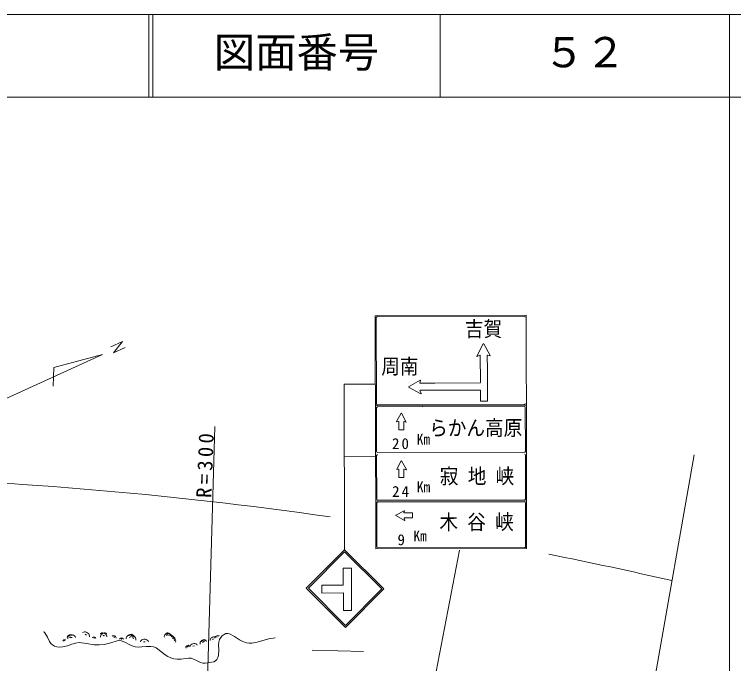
# Model space of a CAD drawing. Units: millimetres, scale not verified. Extents: x 40000 to 680000, y 20000 to 380000.
# Drawn here: x 492496 to 579500, y 301498 to 380000 of the extents above; entities that cross this region are included whole.
import ezdxf
from ezdxf.enums import TextEntityAlignment as Align

# ---------------------------------------------------------------- set-up
doc = ezdxf.new("R2010")
doc.units = ezdxf.units.MM
doc.header["$LTSCALE"] = 1000
for name, color, linetype, lineweight in [('S-BGD', 7, 'Continuous', 13), ('S-BGD-HTXT', 7, 'Continuous', 13), ('S-TTL', 2, 'Continuous', 13), ('S-TTL-TXT', 7, 'Continuous', 13)]:
    doc.layers.add(name, color=color, linetype=linetype, lineweight=lineweight)
doc.styles.add('ＭＳ ゴシック', font='')
doc.styles.get('ＭＳ ゴシック').set_extended_font_data('MS Gothic')

msp = doc.modelspace()

# ---------------------------------------------------------------- linework, layer by layer
at = {"layer": 'S-BGD'}
for p, q in [((536157, 343569), (554397, 343611)), ((536195, 326889), (536157, 343569)), ((536278, 343329), (536302, 332889)), ((554157, 343490), (536397, 343450)), ((554397, 343611), (554435, 326931)), ((504160, 339808), (505564, 340447)), ((505564, 340447), (504487, 339077)), ((504487, 339077), (505894, 339726)), ((549218, 340171), (548425, 338679)), ((550056, 338768), (549271, 340172)), ((503156, 338872), (480399, 328522)), ((503156, 338872), (497280, 337298)), ((548464, 338637), (548792, 338779)), ((548834, 338752), (548876, 335496)), ((549715, 336966), (549692, 338775)), ((549730, 338804), (550022, 338724)), ((497280, 337298), (497198, 335064)), ((549723, 333220), (549715, 336966)), ((532390, 335277), (536176, 335285)), ((532390, 335277), (532436, 315256)), ((541565, 335766), (540163, 334981)), ((541529, 335440), (541609, 335731)), ((543365, 335425), (541558, 335402)), ((548877, 335438), (543365, 335425)), ((540163, 334928), (541653, 334136)), ((541695, 334175), (541554, 334503)), ((541581, 334545), (543367, 334568)), ((548863, 334581), (543367, 334568)), ((548866, 333218), (548863, 334581)), ((536182, 332649), (554422, 332691)), ((536315, 327129), (536303, 332409)), ((536422, 332770), (554182, 332811)), ((536422, 332530), (554182, 332571)), ((541875, 332646), (541875, 332668)), ((549723, 333220), (548866, 333218)), ((554303, 332451), (554315, 327171)), ((538731, 330757), (539277, 331768)), ((539315, 331768), (539897, 330711)), ((538964, 330786), (538756, 330726)), ((538994, 329762), (538991, 330765)), ((539604, 330758), (539606, 329763)), ((539870, 330681), (539634, 330778)), ((515436, 284482), (516764, 330159)), ((538994, 329762), (539606, 329763)), ((532410, 326557), (536196, 326565)), ((536209, 321129), (536195, 326889)), ((536328, 321369), (536316, 326649)), ((554195, 327051), (536435, 327010)), ((554316, 326691), (554328, 321411)), ((554435, 326931), (554449, 321171)), ((566086, 277803), (574723, 326723)), ((538744, 324997), (539290, 326008)), ((539328, 326008), (539910, 324951)), ((538977, 325026), (538769, 324966)), ((539007, 324002), (539005, 325005)), ((539617, 324998), (539620, 324003)), ((539883, 324921), (539647, 325018)), ((539007, 324002), (539620, 324003)), ((554449, 321171), (536209, 321129)), ((536209, 321129), (554449, 321171)), ((536222, 315369), (536209, 321129)), ((554208, 321291), (536448, 321250)), ((536449, 321010), (554209, 321051)), ((554449, 321171), (554462, 315411)), ((536341, 315609), (536329, 320889)), ((554329, 320931), (554341, 315651)), ((539647, 319988), (538639, 319437)), ((538639, 319399), (539699, 318822)), ((539619, 319755), (539679, 319963)), ((540643, 319730), (539640, 319728)), ((540643, 319730), (540645, 319117)), ((539729, 318849), (539630, 319085)), ((539650, 319115), (540645, 319117)), ((527803, 310601), (532436, 315256)), ((532436, 315001), (528057, 310602)), ((532436, 315256), (537190, 310523)), ((536935, 310523), (532436, 315001)), ((554462, 315411), (536222, 315369)), ((554222, 315531), (536462, 315490)), ((541906, 292185), (546343, 315206)), ((532264, 310990), (532282, 313055)), ((532282, 313055), (533281, 313058)), ((533292, 307906), (533281, 313058)), ((529677, 310984), (532264, 310990)), ((529679, 310031), (529677, 310984)), ((532557, 305869), (527803, 310601)), ((528057, 310602), (532556, 306124)), ((529679, 310031), (532312, 310037)), ((532289, 310037), (532294, 307904)), ((532556, 306124), (536935, 310523)), ((537190, 310523), (532557, 305869)), ((532294, 307904), (533292, 307906)), ((496119, 305298), (496056, 305386)), ((496176, 305218), (496119, 305298)), ((496490, 304712), (496176, 305218)), ((496753, 304174), (496490, 304712)), ((498867, 304693), (498926, 304801)), ((498926, 304801), (499044, 304901)), ((498944, 304556), (498958, 304654)), ((498961, 304479), (498944, 304556)), ((498958, 304654), (498989, 304733)), ((498989, 304733), (499054, 304807)), ((499044, 304901), (499163, 304962)), ((499054, 304807), (499131, 304869)), ((499131, 304869), (499222, 304921)), ((499163, 304962), (499315, 304981)), ((499269, 304726), (499166, 304644)), ((499222, 304921), (499311, 304935)), ((499483, 304664), (499277, 304674)), ((499311, 304935), (499401, 304923)), ((499315, 304981), (499469, 304973)), ((499401, 304923), (499473, 304891)), ((499469, 304973), (499630, 304940)), ((499630, 304940), (499750, 304865)), ((499750, 304865), (499842, 304757)), ((499842, 304757), (499893, 304644)), ((500743, 305244), (500841, 305306)), ((500841, 305306), (500984, 305334)), ((500984, 305334), (501110, 305330)), ((501237, 304937), (501072, 305039)), ((501110, 305330), (501244, 305275)), ((501244, 305275), (501368, 305198)), ((501368, 305198), (501484, 305097)), ((501484, 305097), (501549, 304980)), ((501549, 304980), (501576, 304849)), ((501576, 304849), (501566, 304733)), ((501931, 304604), (501958, 304645)), ((501958, 304645), (502009, 304682)), ((502009, 304682), (502058, 304703)), ((502058, 304703), (502120, 304705)), ((502178, 304573), (502096, 304583)), ((502120, 304705), (502182, 304698)), ((502182, 304698), (502245, 304680)), ((502245, 304680), (502291, 304646)), ((502291, 304646), (502325, 304600)), ((502325, 304600), (502342, 304553)), ((502862, 305085), (502944, 305154)), ((502907, 304783), (502944, 304913)), ((502917, 304676), (502907, 304783)), ((502944, 305154), (503071, 305199)), ((502944, 304913), (503001, 305015)), ((503001, 305015), (503102, 305102)), ((503071, 305199), (503186, 305213)), ((503102, 305102), (503218, 305172)), ((503186, 305213), (503316, 305180)), ((503355, 304870), (503191, 304942)), ((503218, 305172), (503350, 305226)), ((503378, 304954), (503224, 304861)), ((503316, 305180), (503440, 305127)), ((503350, 305226), (503474, 305230)), ((503440, 305127), (503560, 305050)), ((503474, 305230), (503593, 305197)), ((503560, 305050), (503635, 304952)), ((503593, 305197), (503686, 305140)), ((503635, 304952), (503677, 304835)), ((503677, 304835), (503684, 304727)), ((504326, 304818), (504378, 304854)), ((504378, 304854), (504455, 304874)), ((504455, 304874), (504524, 304875)), ((504604, 304665), (504511, 304716)), ((504524, 304875), (504598, 304849)), ((504598, 304849), (504668, 304810)), ((504668, 304810), (504734, 304759)), ((504734, 304759), (504772, 304697)), ((504772, 304697), (504791, 304626)), ((504791, 304626), (504789, 304562)), ((505250, 304500), (505301, 304547)), ((505301, 304547), (505353, 304578)), ((505353, 304578), (505421, 304589)), ((505421, 304589), (505490, 304589)), ((505490, 304589), (505563, 304578)), ((505563, 304578), (505618, 304547)), ((505618, 304547), (505662, 304501)), ((505999, 304507), (506011, 304631)), ((506011, 304631), (506081, 304771)), ((506081, 304771), (506168, 304875)), ((506168, 304875), (506302, 304953)), ((506302, 304953), (506448, 305007)), ((506328, 304876), (506377, 304921)), ((506377, 304921), (506454, 304951)), ((506584, 304724), (506389, 304652)), ((506448, 305007), (506611, 305039)), ((506454, 304951), (506526, 304962)), ((506526, 304962), (506606, 304944)), ((506636, 304754), (506534, 304795)), ((506606, 304944), (506683, 304914)), ((506606, 304811), (506685, 304847)), ((506611, 305039), (506752, 305017)), ((506683, 304914), (506759, 304869)), ((506685, 304847), (506795, 304855)), ((506752, 305017), (506881, 304954)), ((506759, 304869), (506807, 304810)), ((506795, 304855), (506888, 304840)), ((506807, 304810), (506836, 304739)), ((506945, 304534), (506832, 304626)), ((506836, 304739), (506842, 304672)), ((506881, 304954), (506974, 304869)), ((506888, 304840), (506983, 304786)), ((506983, 304786), (507068, 304717)), ((507068, 304717), (507146, 304630)), ((507146, 304630), (507182, 304537)), ((507182, 304537), (507190, 304436)), ((510624, 304784), (510645, 304898)), ((510642, 304694), (510624, 304784)), ((510645, 304898), (510684, 304991)), ((510684, 304991), (510763, 305074)), ((510717, 304976), (510747, 305037)), ((510747, 305037), (510809, 305095)), ((510763, 305074), (510855, 305144)), ((510809, 305095), (510872, 305132)), ((510855, 305144), (510963, 305201)), ((510872, 305132), (510956, 305146)), ((511011, 304972), (510888, 304879)), ((510909, 305057), (510966, 305105)), ((511056, 304977), (510943, 304977)), ((510956, 305146), (511040, 305146)), ((510963, 305201), (511069, 305215)), ((510966, 305105), (511055, 305134)), ((511040, 305146), (511129, 305132)), ((511055, 305134), (511135, 305142)), ((511069, 305215), (511173, 305198)), ((511129, 305132), (511197, 305094)), ((511135, 305142), (511225, 305119)), ((511248, 304904), (511135, 304955)), ((511173, 305198), (511257, 305157)), ((511197, 305094), (511251, 305038)), ((511225, 305119), (511310, 305081)), ((511251, 305038), (511282, 304977)), ((511310, 305081), (511392, 305026)), ((511324, 304888), (511370, 304914)), ((511370, 304914), (511436, 304922)), ((511392, 305026), (511443, 304957)), ((511436, 304922), (511493, 304917)), ((511443, 304957), (511471, 304877)), ((511540, 304735), (511468, 304786)), ((511471, 304877), (511475, 304802)), ((511493, 304917), (511553, 304888)), ((511496, 304812), (511564, 304827)), ((511553, 304888), (511607, 304850)), ((511564, 304827), (511651, 304813)), ((511607, 304850), (511657, 304801)), ((511712, 304535), (511640, 304628)), ((511651, 304813), (511722, 304784)), ((511657, 304801), (511683, 304746)), ((511683, 304746), (511691, 304685)), ((511691, 304685), (511684, 304633)), ((511722, 304784), (511787, 304725)), ((511787, 304725), (511841, 304656)), ((511841, 304656), (511886, 304575)), ((511886, 304575), (511898, 304495)), ((516209, 304474), (516260, 304557)), ((516260, 304557), (516349, 304627)), ((516349, 304627), (516449, 304681)), ((516449, 304681), (516563, 304722)), ((516563, 304722), (516668, 304720)), ((516668, 304720), (516767, 304688)), ((516750, 304592), (516755, 304658)), ((516755, 304658), (516790, 304734)), ((516767, 304688), (516843, 304636)), ((516790, 304734), (516835, 304790)), ((516835, 304790), (516905, 304833)), ((516905, 304833), (516982, 304864)), ((517058, 304716), (516955, 304675)), ((516982, 304864), (517068, 304884)), ((517068, 304884), (517143, 304874)), ((517143, 304874), (517213, 304843)), ((517213, 304843), (517263, 304799)), ((517455, 304654), (517315, 304404)), ((517645, 304869), (517455, 304654)), ((517854, 305025), (517645, 304869)), ((518082, 305119), (517854, 305025)), ((518300, 305141), (518082, 305119)), ((518509, 305102), (518300, 305141)), ((519129, 304771), (518509, 305102)), ((519747, 304371), (519129, 304771)), ((524035, 304596), (523290, 304485)), ((496903, 303945), (496753, 304174)), ((497095, 303758), (496903, 303945)), ((497343, 303619), (497095, 303758)), ((498908, 303643), (498341, 303510)), ((498376, 304224), (498381, 304263)), ((498381, 304263), (498404, 304305)), ((498404, 304305), (498432, 304337)), ((498432, 304337), (498475, 304360)), ((498475, 304360), (498521, 304376)), ((498561, 304286), (498499, 304265)), ((498521, 304376), (498572, 304384)), ((498572, 304384), (498616, 304376)), ((498616, 304376), (498656, 304355)), ((498656, 304355), (498684, 304327)), ((499440, 303830), (498908, 303643)), ((499872, 303960), (499440, 303830)), ((500314, 304031), (499872, 303960)), ((501227, 303932), (500314, 304031)), ((502138, 303771), (501227, 303932)), ((502756, 303757), (502138, 303771)), ((503358, 303802), (502756, 303757)), ((504153, 304003), (503358, 303802)), ((504932, 304262), (504153, 304003)), ((505198, 304292), (504932, 304262)), ((505460, 304261), (505198, 304292)), ((505226, 304450), (505250, 304500)), ((505503, 304451), (505411, 304451)), ((505934, 304061), (505460, 304261)), ((505662, 304501), (505688, 304451)), ((506401, 303796), (505934, 304061)), ((506744, 303629), (506401, 303796)), ((507190, 304436), (507172, 304350)), ((507742, 304148), (507793, 304253)), ((507793, 304253), (507900, 304353)), ((507900, 304353), (508010, 304417)), ((508010, 304417), (508153, 304441)), ((508327, 304149), (508132, 304149)), ((508153, 304441), (508300, 304442)), ((508300, 304442), (508453, 304418)), ((508453, 304418), (508571, 304352)), ((508571, 304352), (508664, 304255)), ((508664, 304255), (508717, 304150)), ((511761, 304501), (511816, 304501)), ((511816, 304501), (511881, 304477)), ((511885, 304255), (511844, 304337)), ((511886, 304415), (511856, 304351)), ((511881, 304477), (511931, 304445)), ((511898, 304495), (511886, 304415)), ((511931, 304445), (511972, 304389)), ((512001, 304135), (511968, 304090)), ((511972, 304389), (512003, 304328)), ((512022, 304195), (512001, 304135)), ((512003, 304328), (512025, 304258)), ((512025, 304258), (512022, 304195)), ((513343, 303619), (513405, 303665)), ((513345, 303640), (513412, 303659)), ((513405, 303665), (513477, 303704)), ((513412, 303659), (513481, 303667)), ((513477, 303704), (513547, 303713)), ((513481, 303667), (513556, 303664)), ((513547, 303713), (513617, 303701)), ((513556, 303664), (513614, 303639)), ((513617, 303701), (513673, 303674)), ((513752, 303559), (513781, 303661)), ((513781, 303661), (513861, 303768)), ((513861, 303768), (513949, 303842)), ((513949, 303842), (514073, 303887)), ((514073, 303887), (514204, 303910)), ((514275, 303653), (514101, 303622)), ((514204, 303910), (514345, 303913)), ((514345, 303913), (514461, 303873)), ((514461, 303873), (514559, 303801)), ((514559, 303801), (514624, 303715)), ((514965, 303959), (514990, 304078)), ((514979, 303863), (514965, 303959)), ((514990, 304078), (515035, 304173)), ((515035, 304173), (515122, 304258)), ((515122, 304258), (515222, 304328)), ((515134, 304165), (515166, 304231)), ((515166, 304231), (515234, 304295)), ((515222, 304328), (515338, 304384)), ((515234, 304295), (515303, 304335)), ((515379, 304141), (515246, 304048)), ((515303, 304335), (515394, 304350)), ((515338, 304384), (515450, 304395)), ((515503, 304166), (515380, 304166)), ((515394, 304350), (515486, 304351)), ((515450, 304395), (515559, 304372)), ((515486, 304351), (515583, 304335)), ((515559, 304372), (515646, 304326)), ((515583, 304335), (515657, 304294)), ((515657, 304294), (515716, 304233)), ((515716, 304233), (515750, 304166)), ((516172, 304366), (516209, 304474)), ((516176, 304275), (516172, 304366)), ((516576, 304491), (516443, 304419)), ((517229, 304107), (517200, 303788)), ((517200, 303788), (517216, 303146)), ((517315, 304404), (517229, 304107)), ((520151, 304163), (519747, 304371)), ((520556, 304021), (520151, 304163)), ((520890, 303965), (520556, 304021)), ((521221, 303971), (520890, 303965)), ((521878, 304109), (521221, 303971)), ((522534, 304311), (521878, 304109)), ((523290, 304485), (522534, 304311)), ((497627, 303532), (497343, 303619)), ((497983, 303491), (497627, 303532)), ((498341, 303510), (497983, 303491)), ((507097, 303523), (506744, 303629)), ((507491, 303489), (507097, 303523)), ((507899, 303517), (507491, 303489)), ((508456, 303576), (507899, 303517)), ((509010, 303574), (508456, 303576)), ((509335, 303516), (509010, 303574)), ((509636, 303402), (509335, 303516)), ((510185, 303015), (509636, 303402)), ((510717, 302565), (510185, 303015)), ((513233, 303499), (513251, 303551)), ((513251, 303551), (513297, 303604)), ((513251, 303426), (513265, 303502)), ((513263, 303365), (513251, 303426)), ((513265, 303502), (513291, 303563)), ((513291, 303563), (513343, 303619)), ((513297, 303604), (513345, 303640)), ((513510, 303530), (513418, 303520)), ((513509, 303551), (513427, 303489)), ((513614, 303639), (513664, 303598)), ((513664, 303598), (513695, 303551)), ((517216, 303146), (517171, 302475)), ((531613, 303028), (528512, 303115)), ((534714, 302972), (531613, 303028)), ((511056, 302344), (510717, 302565)), ((511418, 302179), (511056, 302344)), ((511799, 302073), (511418, 302179)), ((512185, 302029), (511799, 302073)), ((512683, 302044), (512185, 302029)), ((513176, 302119), (512683, 302044)), ((513550, 302171), (513176, 302119)), ((513899, 302160), (513550, 302171)), ((514465, 301920), (513899, 302160)), ((515018, 301618), (514465, 301920)), ((516967, 301988), (516813, 301839)), ((517095, 302217), (516967, 301988)), ((517171, 302475), (517095, 302217)), ((515300, 301555), (515018, 301618)), ((515585, 301554), (515300, 301555)), ((516105, 301613), (515585, 301554)), ((516611, 301731), (516105, 301613)), ((516813, 301839), (516611, 301731))]:
    msp.add_line(p, q, dxfattribs=at)
for centre, radius, start, end in [((536398, 343330), 120, 90.13171, 180.13171), ((554158, 343371), 120, 0.13174, 90.13174), ((549244, 340157), 30.2, 29.2337, 152.0162), ((548452, 338665), 30.2, 152.0162, 293.34583), ((548804, 338751), 30.2, 0.73596, 113.34579), ((549722, 338775), 30.2, 74.62311, 180.73599), ((550030, 338753), 30.2, 254.62311, 29.2337), ((541558, 335432), 30.2, 164.62311, 270.73596), ((541580, 335739), 30.2, 344.62311, 119.2337), ((541582, 334515), 30.2, 90.73599, 203.34583), ((541668, 334163), 30.2, 242.01617, 23.34586), ((536422, 332890), 120, 180.13171, 270.13171), ((536423, 332410), 120, 90.13171, 180.13171), ((554182, 332931), 120, 270.13171, 0.13174), ((554183, 332450), 120, 0.13174, 90.13174), ((539296, 331757), 21.6, 28.8515, 151.63397), ((538750, 330746), 21.6, 151.63397, 286.24457), ((538970, 330765), 21.6, 0.13171, 106.24457), ((539626, 330758), 21.6, 67.52191, 180.13171), ((539878, 330700), 21.6, 247.52185, 28.8515), ((554195, 327171), 120, 270.13171, 0.13174), ((536435, 327130), 120, 180.13171, 270.13171), ((536436, 326650), 120, 90.13171, 180.13171), ((554196, 326691), 120, 0.13174, 90.13174), ((539309, 325997), 21.6, 28.8515, 151.63397), ((538764, 324986), 21.6, 151.63397, 286.24457), ((538983, 325005), 21.6, 0.13171, 106.24457), ((539639, 324998), 21.6, 67.52191, 180.13171), ((539892, 324940), 21.6, 247.52185, 28.8515), ((459318, -178321), 502654, 81.83591, 88.66849), ((536448, 321370), 120, 180.13171, 270.13171), ((554208, 321411), 120, 270.13171, 0.13174), ((554209, 320931), 120, 0.13174, 90.13174), ((536449, 320890), 120, 90.13171, 180.13171), ((538649, 319418), 21.6, 118.62949, 241.41193), ((539640, 319749), 21.6, 164.01889, 270.13171), ((539658, 319969), 21.6, 344.01889, 118.62949), ((539650, 319093), 21.6, 90.13174, 202.74158), ((539709, 318841), 21.6, 241.41193, 22.74161), ((536461, 315610), 120, 180.13171, 270.13171), ((554221, 315651), 120, 270.13171, 0.13174), ((459318, -178321), 502654, 77.04099, 78.77493)]:
    msp.add_arc(centre, radius, start, end, dxfattribs=at)
at = {"layer": 'S-BGD-HTXT'}
msp.add_line((579000, 20000), (579000, 370000), dxfattribs=at)
at = {"layer": 'S-TTL'}
for p, q in [((680000, 380000), (40000, 380000)), ((508747, 380000), (508747, 370000)), ((509247, 380000), (509247, 370000)), ((543997, 380000), (543997, 370000)), ((579000, 380000), (579000, 370000)), ((40000, 370000), (680000, 370000))]:
    msp.add_line(p, q, dxfattribs=at)

# ---------------------------------------------------------------- texts
at = {"layer": 'S-BGD', "style": 'ＭＳ ゴシック', "width": 0.9}
for s, height, p in [('吉賀', 1833, (547003, 340498)), ('周南', 1833, (536884, 335969)), ('らかん高原', 1833, (542683, 328526)), ('Km', 1320, (541171, 327565)), ('寂 地 峡', 1833, (543969, 322691)), ('Km', 1320, (541184, 321805)), ('木 谷 峡', 1833, (543907, 317153)), ('Km', 1320, (540767, 315874))]:
    msp.add_text(s, height=height, rotation=0.1, dxfattribs=at).set_placement(p, align=Align.BOTTOM_LEFT)
at = {"layer": 'S-BGD', "attachment_point": 7, "style": 'ＭＳ ゴシック'}
for s, insert, char_height, rotation in [('\\T1.32;R=300', (516344, 321500), 1833, 87.7), ('\\T1.28;20', (538179, 327416), 1320, 0.1), ('\\T1.28;24', (538192, 321656), 1320, 0.1), ('\\T1.28;\\~9', (537699, 315792), 1320, 0.1)]:
    msp.add_mtext(s, dxfattribs=dict(at, insert=insert, char_height=char_height, rotation=rotation))
at = {"layer": 'S-TTL-TXT', "style": 'ＭＳ ゴシック'}
for s, p in [('図面番号', (516622, 372500)), ('５２', (556497, 372500))]:
    msp.add_text(s, height=3666, dxfattribs=at).set_placement(p, align=Align.BOTTOM_LEFT)

doc.saveas('drawing.dxf')
